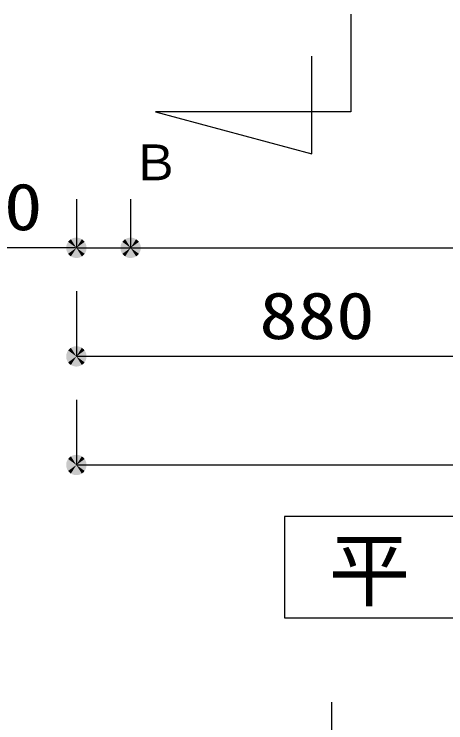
# Model space of a CAD drawing. Units: millimetres, scale not verified. Extents: x -22790 to 8910, y -6308 to 6308.
# Drawn here: x -6320 to -5525, y -1568 to -262 of the extents above; entities that cross this region are included whole.
import ezdxf
from ezdxf.enums import TextEntityAlignment as Align

# ---------------------------------------------------------------- set-up
doc = ezdxf.new("R2010")
doc.units = ezdxf.units.MM
doc.header["$LTSCALE"] = 30
doc.linetypes.add('CHAIN1', pattern=[8, 5, -1, 1, -1])
for name, color, linetype, lineweight in [('0-2_空気管', 3, 'Continuous', 25), ('0-5_機器', 3, 'Continuous', 25), ('1-4_00クル-フ-6寸法', 132, 'Continuous', 25)]:
    doc.layers.add(name, color=color, linetype=linetype, lineweight=lineweight)
doc.styles.add('ＭＳ ゴシック', font='')
doc.styles.get('ＭＳ ゴシック').set_extended_font_data('MS Gothic')

msp = doc.modelspace()

# ---------------------------------------------------------------- linework, layer by layer
at = {"layer": '0-2_空気管'}
for p, q in [((-5699.87, -262.17), (-5699.87, -442.17)), ((-5771.87, -519.34), (-5771.87, -339.34))]:
    msp.add_line(p, q, dxfattribs=at)
at = {"layer": '0-2_空気管', "linetype": 'CHAIN1'}
msp.add_line((-5735.8, -1529.73), (-5735.8, -1949.1), dxfattribs=at)
at = {"layer": '0-2_空気管'}
msp.add_lwpolyline([(-5699.87, -442.17), (-6059.87, -442.17), (-5771.87, -519.34)], dxfattribs=at)
at = {"layer": '0-5_機器'}
msp.add_lwpolyline([(-3792.7, -1374.03), (-3792.7, -1187.72), (-5822.03, -1187.72), (-5822.03, -1374.03)], close=True, dxfattribs=at)
at = {"layer": '1-4_00クル-フ-6寸法', "color": 4}
for p, q in [((-6205.8, -602.97), (-6205.8, -692.59)), ((-6105.8, -602.97), (-6105.8, -692.59)), ((-6105.8, -602.97), (-6105.8, -692.59)), ((-6207.3, -692.59), (-6468.51, -692.59)), ((-6205.8, -692.59), (-6105.8, -692.59)), ((-6105.8, -692.59), (-3705.8, -692.59)), ((-6205.8, -772.59), (-6205.8, -892.59)), ((-5325.8, -892.59), (-6205.8, -892.59)), ((-6205.8, -972.59), (-6205.8, -1092.59)), ((-6205.8, -1092.59), (-3605.8, -1092.59))]:
    msp.add_line(p, q, dxfattribs=at)
at = {"layer": '1-4_00クル-フ-6寸法'}
for points in [[(-6205.8, -692.59), (-6219.46, -679.75), (-6217.75, -678.14)], [(-6205.8, -692.59), (-6217.75, -678.14), (-6215.84, -676.76)], [(-6205.8, -692.59), (-6215.84, -676.76), (-6213.78, -675.62)], [(-6205.8, -692.59), (-6213.78, -675.62), (-6211.59, -674.75)], [(-6205.8, -692.59), (-6211.59, -674.75), (-6209.31, -674.17)], [(-6205.8, -692.59), (-6209.31, -674.17), (-6206.97, -673.87)], [(-6205.8, -692.59), (-6206.97, -673.87), (-6204.62, -673.87)], [(-6205.8, -692.59), (-6204.62, -673.87), (-6202.28, -674.17)], [(-6205.8, -692.59), (-6202.28, -674.17), (-6200, -674.75)], [(-6205.8, -692.59), (-6200, -674.75), (-6197.81, -675.62)], [(-6205.8, -692.59), (-6197.81, -675.62), (-6195.75, -676.76)], [(-6205.8, -692.59), (-6195.75, -676.76), (-6193.84, -678.14)], [(-6205.8, -692.59), (-6193.84, -678.14), (-6192.13, -679.75)], [(-6105.8, -692.59), (-6119.46, -679.75), (-6117.75, -678.14)], [(-6105.8, -692.59), (-6119.46, -679.75), (-6117.75, -678.14)], [(-6105.8, -692.59), (-6117.75, -678.14), (-6115.84, -676.76)], [(-6105.8, -692.59), (-6117.75, -678.14), (-6115.84, -676.76)], [(-6105.8, -692.59), (-6115.84, -676.76), (-6113.78, -675.62)], [(-6105.8, -692.59), (-6115.84, -676.76), (-6113.78, -675.62)], [(-6105.8, -692.59), (-6113.78, -675.62), (-6111.59, -674.75)], [(-6105.8, -692.59), (-6113.78, -675.62), (-6111.59, -674.75)], [(-6105.8, -692.59), (-6111.59, -674.75), (-6109.31, -674.17)], [(-6105.8, -692.59), (-6111.59, -674.75), (-6109.31, -674.17)], [(-6105.8, -692.59), (-6109.31, -674.17), (-6106.97, -673.87)], [(-6105.8, -692.59), (-6109.31, -674.17), (-6106.97, -673.87)], [(-6105.8, -692.59), (-6106.97, -673.87), (-6104.62, -673.87)], [(-6105.8, -692.59), (-6106.97, -673.87), (-6104.62, -673.87)], [(-6105.8, -692.59), (-6104.62, -673.87), (-6102.28, -674.17)], [(-6105.8, -692.59), (-6104.62, -673.87), (-6102.28, -674.17)], [(-6105.8, -692.59), (-6102.28, -674.17), (-6100, -674.75)], [(-6105.8, -692.59), (-6102.28, -674.17), (-6100, -674.75)], [(-6105.8, -692.59), (-6100, -674.75), (-6097.81, -675.62)], [(-6105.8, -692.59), (-6100, -674.75), (-6097.81, -675.62)], [(-6105.8, -692.59), (-6097.81, -675.62), (-6095.75, -676.76)], [(-6105.8, -692.59), (-6097.81, -675.62), (-6095.75, -676.76)], [(-6105.8, -692.59), (-6095.75, -676.76), (-6093.84, -678.14)], [(-6105.8, -692.59), (-6095.75, -676.76), (-6093.84, -678.14)], [(-6105.8, -692.59), (-6093.84, -678.14), (-6092.13, -679.75)], [(-6105.8, -692.59), (-6093.84, -678.14), (-6092.13, -679.75)], [(-6205.8, -692.59), (-6224.55, -692.59), (-6224.4, -690.24)], [(-6205.8, -692.59), (-6224.4, -690.24), (-6223.96, -687.92)], [(-6205.8, -692.59), (-6223.96, -687.92), (-6223.23, -685.68)], [(-6205.8, -692.59), (-6223.23, -685.68), (-6222.23, -683.55)], [(-6205.8, -692.59), (-6222.23, -683.55), (-6220.96, -681.57)], [(-6205.8, -692.59), (-6220.96, -681.57), (-6219.46, -679.75)], [(-6205.8, -692.59), (-6192.13, -679.75), (-6190.63, -681.57)], [(-6205.8, -692.59), (-6190.63, -681.57), (-6189.36, -683.55)], [(-6205.8, -692.59), (-6189.36, -683.55), (-6188.36, -685.68)], [(-6205.8, -692.59), (-6188.36, -685.68), (-6187.63, -687.92)], [(-6205.8, -692.59), (-6187.63, -687.92), (-6187.19, -690.24)], [(-6205.8, -692.59), (-6187.19, -690.24), (-6187.05, -692.59)], [(-6105.8, -692.59), (-6124.55, -692.59), (-6124.4, -690.24)], [(-6105.8, -692.59), (-6124.55, -692.59), (-6124.4, -690.24)], [(-6105.8, -692.59), (-6124.4, -690.24), (-6123.96, -687.92)], [(-6105.8, -692.59), (-6124.4, -690.24), (-6123.96, -687.92)], [(-6105.8, -692.59), (-6123.96, -687.92), (-6123.23, -685.68)], [(-6105.8, -692.59), (-6123.96, -687.92), (-6123.23, -685.68)], [(-6105.8, -692.59), (-6123.23, -685.68), (-6122.23, -683.55)], [(-6105.8, -692.59), (-6123.23, -685.68), (-6122.23, -683.55)], [(-6105.8, -692.59), (-6122.23, -683.55), (-6120.96, -681.57)], [(-6105.8, -692.59), (-6122.23, -683.55), (-6120.96, -681.57)], [(-6105.8, -692.59), (-6120.96, -681.57), (-6119.46, -679.75)], [(-6105.8, -692.59), (-6120.96, -681.57), (-6119.46, -679.75)], [(-6105.8, -692.59), (-6092.13, -679.75), (-6090.63, -681.57)], [(-6105.8, -692.59), (-6092.13, -679.75), (-6090.63, -681.57)], [(-6105.8, -692.59), (-6090.63, -681.57), (-6089.36, -683.55)], [(-6105.8, -692.59), (-6090.63, -681.57), (-6089.36, -683.55)], [(-6105.8, -692.59), (-6089.36, -683.55), (-6088.36, -685.68)], [(-6105.8, -692.59), (-6089.36, -683.55), (-6088.36, -685.68)], [(-6105.8, -692.59), (-6088.36, -685.68), (-6087.63, -687.92)], [(-6105.8, -692.59), (-6088.36, -685.68), (-6087.63, -687.92)], [(-6105.8, -692.59), (-6087.63, -687.92), (-6087.19, -690.24)], [(-6105.8, -692.59), (-6087.63, -687.92), (-6087.19, -690.24)], [(-6105.8, -692.59), (-6087.19, -690.24), (-6087.05, -692.59)], [(-6105.8, -692.59), (-6087.19, -690.24), (-6087.05, -692.59)], [(-6205.8, -692.59), (-6224.4, -694.94), (-6224.55, -692.59)], [(-6205.8, -692.59), (-6223.96, -697.25), (-6224.4, -694.94)], [(-6205.8, -692.59), (-6223.23, -699.49), (-6223.96, -697.25)], [(-6205.8, -692.59), (-6222.23, -701.62), (-6223.23, -699.49)], [(-6205.8, -692.59), (-6220.96, -703.61), (-6222.23, -701.62)], [(-6205.8, -692.59), (-6219.46, -705.42), (-6220.96, -703.61)], [(-6205.8, -692.59), (-6217.75, -707.03), (-6219.46, -705.42)], [(-6205.8, -692.59), (-6215.84, -708.42), (-6217.75, -707.03)], [(-6205.8, -692.59), (-6213.78, -709.55), (-6215.84, -708.42)], [(-6205.8, -692.59), (-6211.59, -710.42), (-6213.78, -709.55)], [(-6205.8, -692.59), (-6209.31, -711), (-6211.59, -710.42)], [(-6205.8, -692.59), (-6206.97, -711.3), (-6209.31, -711)], [(-6205.8, -692.59), (-6204.62, -711.3), (-6206.97, -711.3)], [(-6205.8, -692.59), (-6202.28, -711), (-6204.62, -711.3)], [(-6205.8, -692.59), (-6200, -710.42), (-6202.28, -711)], [(-6205.8, -692.59), (-6197.81, -709.55), (-6200, -710.42)], [(-6205.8, -692.59), (-6195.75, -708.42), (-6197.81, -709.55)], [(-6205.8, -692.59), (-6193.84, -707.03), (-6195.75, -708.42)], [(-6205.8, -692.59), (-6192.13, -705.42), (-6193.84, -707.03)], [(-6205.8, -692.59), (-6190.63, -703.61), (-6192.13, -705.42)], [(-6205.8, -692.59), (-6189.36, -701.62), (-6190.63, -703.61)], [(-6205.8, -692.59), (-6188.36, -699.49), (-6189.36, -701.62)], [(-6205.8, -692.59), (-6187.63, -697.25), (-6188.36, -699.49)], [(-6205.8, -692.59), (-6187.19, -694.94), (-6187.63, -697.25)], [(-6205.8, -692.59), (-6187.05, -692.59), (-6187.19, -694.94)], [(-6105.8, -692.59), (-6124.4, -694.94), (-6124.55, -692.59)], [(-6105.8, -692.59), (-6124.4, -694.94), (-6124.55, -692.59)], [(-6105.8, -692.59), (-6123.96, -697.25), (-6124.4, -694.94)], [(-6105.8, -692.59), (-6123.96, -697.25), (-6124.4, -694.94)], [(-6105.8, -692.59), (-6123.23, -699.49), (-6123.96, -697.25)], [(-6105.8, -692.59), (-6123.23, -699.49), (-6123.96, -697.25)], [(-6105.8, -692.59), (-6122.23, -701.62), (-6123.23, -699.49)], [(-6105.8, -692.59), (-6122.23, -701.62), (-6123.23, -699.49)], [(-6105.8, -692.59), (-6120.96, -703.61), (-6122.23, -701.62)], [(-6105.8, -692.59), (-6120.96, -703.61), (-6122.23, -701.62)], [(-6105.8, -692.59), (-6119.46, -705.42), (-6120.96, -703.61)], [(-6105.8, -692.59), (-6119.46, -705.42), (-6120.96, -703.61)], [(-6105.8, -692.59), (-6117.75, -707.03), (-6119.46, -705.42)], [(-6105.8, -692.59), (-6117.75, -707.03), (-6119.46, -705.42)], [(-6105.8, -692.59), (-6115.84, -708.42), (-6117.75, -707.03)], [(-6105.8, -692.59), (-6115.84, -708.42), (-6117.75, -707.03)], [(-6105.8, -692.59), (-6113.78, -709.55), (-6115.84, -708.42)], [(-6105.8, -692.59), (-6113.78, -709.55), (-6115.84, -708.42)], [(-6105.8, -692.59), (-6111.59, -710.42), (-6113.78, -709.55)], [(-6105.8, -692.59), (-6111.59, -710.42), (-6113.78, -709.55)], [(-6105.8, -692.59), (-6109.31, -711), (-6111.59, -710.42)], [(-6105.8, -692.59), (-6109.31, -711), (-6111.59, -710.42)], [(-6105.8, -692.59), (-6106.97, -711.3), (-6109.31, -711)], [(-6105.8, -692.59), (-6106.97, -711.3), (-6109.31, -711)], [(-6105.8, -692.59), (-6104.62, -711.3), (-6106.97, -711.3)], [(-6105.8, -692.59), (-6104.62, -711.3), (-6106.97, -711.3)], [(-6105.8, -692.59), (-6102.28, -711), (-6104.62, -711.3)], [(-6105.8, -692.59), (-6100, -710.42), (-6102.28, -711)], [(-6105.8, -692.59), (-6097.81, -709.55), (-6100, -710.42)], [(-6105.8, -692.59), (-6095.75, -708.42), (-6097.81, -709.55)], [(-6105.8, -692.59), (-6093.84, -707.03), (-6095.75, -708.42)], [(-6105.8, -692.59), (-6092.13, -705.42), (-6093.84, -707.03)], [(-6105.8, -692.59), (-6090.63, -703.61), (-6092.13, -705.42)], [(-6105.8, -692.59), (-6089.36, -701.62), (-6090.63, -703.61)], [(-6105.8, -692.59), (-6088.36, -699.49), (-6089.36, -701.62)], [(-6105.8, -692.59), (-6087.63, -697.25), (-6088.36, -699.49)], [(-6105.8, -692.59), (-6087.19, -694.94), (-6087.63, -697.25)], [(-6105.8, -692.59), (-6087.05, -692.59), (-6087.19, -694.94)], [(-6105.8, -692.59), (-6102.28, -711), (-6104.62, -711.3)], [(-6105.8, -692.59), (-6100, -710.42), (-6102.28, -711)], [(-6105.8, -692.59), (-6097.81, -709.55), (-6100, -710.42)], [(-6105.8, -692.59), (-6095.75, -708.42), (-6097.81, -709.55)], [(-6105.8, -692.59), (-6093.84, -707.03), (-6095.75, -708.42)], [(-6105.8, -692.59), (-6092.13, -705.42), (-6093.84, -707.03)], [(-6105.8, -692.59), (-6090.63, -703.61), (-6092.13, -705.42)], [(-6105.8, -692.59), (-6089.36, -701.62), (-6090.63, -703.61)], [(-6105.8, -692.59), (-6088.36, -699.49), (-6089.36, -701.62)], [(-6105.8, -692.59), (-6087.63, -697.25), (-6088.36, -699.49)], [(-6105.8, -692.59), (-6087.19, -694.94), (-6087.63, -697.25)], [(-6105.8, -692.59), (-6087.05, -692.59), (-6087.19, -694.94)], [(-6205.8, -892.59), (-6211.59, -874.75), (-6209.31, -874.17)], [(-6205.8, -892.59), (-6209.31, -874.17), (-6206.97, -873.87)], [(-6205.8, -892.59), (-6206.97, -873.87), (-6204.62, -873.87)], [(-6205.8, -892.59), (-6204.62, -873.87), (-6202.28, -874.17)], [(-6205.8, -892.59), (-6202.28, -874.17), (-6200, -874.75)], [(-6205.8, -892.59), (-6223.96, -887.92), (-6223.23, -885.68)], [(-6205.8, -892.59), (-6223.23, -885.68), (-6222.23, -883.55)], [(-6205.8, -892.59), (-6222.23, -883.55), (-6220.96, -881.57)], [(-6205.8, -892.59), (-6220.96, -881.57), (-6219.46, -879.75)], [(-6205.8, -892.59), (-6219.46, -879.75), (-6217.75, -878.14)], [(-6205.8, -892.59), (-6217.75, -878.14), (-6215.84, -876.76)], [(-6205.8, -892.59), (-6215.84, -876.76), (-6213.78, -875.62)], [(-6205.8, -892.59), (-6213.78, -875.62), (-6211.59, -874.75)], [(-6205.8, -892.59), (-6200, -874.75), (-6197.81, -875.62)], [(-6205.8, -892.59), (-6197.81, -875.62), (-6195.75, -876.76)], [(-6205.8, -892.59), (-6195.75, -876.76), (-6193.84, -878.14)], [(-6205.8, -892.59), (-6193.84, -878.14), (-6192.13, -879.75)], [(-6205.8, -892.59), (-6192.13, -879.75), (-6190.63, -881.57)], [(-6205.8, -892.59), (-6190.63, -881.57), (-6189.36, -883.55)], [(-6205.8, -892.59), (-6189.36, -883.55), (-6188.36, -885.68)], [(-6205.8, -892.59), (-6188.36, -885.68), (-6187.63, -887.92)], [(-6205.8, -892.59), (-6224.55, -892.59), (-6224.4, -890.24)], [(-6205.8, -892.59), (-6224.4, -894.94), (-6224.55, -892.59)], [(-6205.8, -892.59), (-6224.4, -890.24), (-6223.96, -887.92)], [(-6205.8, -892.59), (-6223.96, -897.25), (-6224.4, -894.94)], [(-6205.8, -892.59), (-6223.23, -899.49), (-6223.96, -897.25)], [(-6205.8, -892.59), (-6222.23, -901.62), (-6223.23, -899.49)], [(-6205.8, -892.59), (-6220.96, -903.61), (-6222.23, -901.62)], [(-6205.8, -892.59), (-6219.46, -905.42), (-6220.96, -903.61)], [(-6205.8, -892.59), (-6217.75, -907.03), (-6219.46, -905.42)], [(-6205.8, -892.59), (-6215.84, -908.42), (-6217.75, -907.03)], [(-6205.8, -892.59), (-6213.78, -909.55), (-6215.84, -908.42)], [(-6205.8, -892.59), (-6211.59, -910.42), (-6213.78, -909.55)], [(-6205.8, -892.59), (-6209.31, -911), (-6211.59, -910.42)], [(-6205.8, -892.59), (-6206.97, -911.3), (-6209.31, -911)], [(-6205.8, -892.59), (-6204.62, -911.3), (-6206.97, -911.3)], [(-6205.8, -892.59), (-6187.63, -887.92), (-6187.19, -890.24)], [(-6205.8, -892.59), (-6187.19, -890.24), (-6187.05, -892.59)], [(-6205.8, -892.59), (-6202.28, -911), (-6204.62, -911.3)], [(-6205.8, -892.59), (-6200, -910.42), (-6202.28, -911)], [(-6205.8, -892.59), (-6197.81, -909.55), (-6200, -910.42)], [(-6205.8, -892.59), (-6195.75, -908.42), (-6197.81, -909.55)], [(-6205.8, -892.59), (-6193.84, -907.03), (-6195.75, -908.42)], [(-6205.8, -892.59), (-6192.13, -905.42), (-6193.84, -907.03)], [(-6205.8, -892.59), (-6190.63, -903.61), (-6192.13, -905.42)], [(-6205.8, -892.59), (-6189.36, -901.62), (-6190.63, -903.61)], [(-6205.8, -892.59), (-6188.36, -899.49), (-6189.36, -901.62)], [(-6205.8, -892.59), (-6187.63, -897.25), (-6188.36, -899.49)], [(-6205.8, -892.59), (-6187.19, -894.94), (-6187.63, -897.25)], [(-6205.8, -892.59), (-6187.05, -892.59), (-6187.19, -894.94)], [(-6205.8, -1092.59), (-6222.23, -1083.55), (-6220.96, -1081.57)], [(-6205.8, -1092.59), (-6220.96, -1081.57), (-6219.46, -1079.75)], [(-6205.8, -1092.59), (-6219.46, -1079.75), (-6217.75, -1078.14)], [(-6205.8, -1092.59), (-6217.75, -1078.14), (-6215.84, -1076.76)], [(-6205.8, -1092.59), (-6215.84, -1076.76), (-6213.78, -1075.62)], [(-6205.8, -1092.59), (-6213.78, -1075.62), (-6211.59, -1074.75)], [(-6205.8, -1092.59), (-6211.59, -1074.75), (-6209.31, -1074.17)], [(-6205.8, -1092.59), (-6209.31, -1074.17), (-6206.97, -1073.87)], [(-6205.8, -1092.59), (-6206.97, -1073.87), (-6204.62, -1073.87)], [(-6205.8, -1092.59), (-6204.62, -1073.87), (-6202.28, -1074.17)], [(-6205.8, -1092.59), (-6202.28, -1074.17), (-6200, -1074.75)], [(-6205.8, -1092.59), (-6200, -1074.75), (-6197.81, -1075.62)], [(-6205.8, -1092.59), (-6197.81, -1075.62), (-6195.75, -1076.76)], [(-6205.8, -1092.59), (-6195.75, -1076.76), (-6193.84, -1078.14)], [(-6205.8, -1092.59), (-6193.84, -1078.14), (-6192.13, -1079.75)], [(-6205.8, -1092.59), (-6192.13, -1079.75), (-6190.63, -1081.57)], [(-6205.8, -1092.59), (-6190.63, -1081.57), (-6189.36, -1083.55)], [(-6205.8, -1092.59), (-6224.55, -1092.59), (-6224.4, -1090.24)], [(-6205.8, -1092.59), (-6224.4, -1094.94), (-6224.55, -1092.59)], [(-6205.8, -1092.59), (-6224.4, -1090.24), (-6223.96, -1087.92)], [(-6205.8, -1092.59), (-6223.96, -1097.25), (-6224.4, -1094.94)], [(-6205.8, -1092.59), (-6223.96, -1087.92), (-6223.23, -1085.68)], [(-6205.8, -1092.59), (-6223.23, -1099.49), (-6223.96, -1097.25)], [(-6205.8, -1092.59), (-6223.23, -1085.68), (-6222.23, -1083.55)], [(-6205.8, -1092.59), (-6222.23, -1101.62), (-6223.23, -1099.49)], [(-6205.8, -1092.59), (-6220.96, -1103.61), (-6222.23, -1101.62)], [(-6205.8, -1092.59), (-6219.46, -1105.42), (-6220.96, -1103.61)], [(-6205.8, -1092.59), (-6217.75, -1107.03), (-6219.46, -1105.42)], [(-6205.8, -1092.59), (-6215.84, -1108.42), (-6217.75, -1107.03)], [(-6205.8, -1092.59), (-6213.78, -1109.55), (-6215.84, -1108.42)], [(-6205.8, -1092.59), (-6211.59, -1110.42), (-6213.78, -1109.55)], [(-6205.8, -1092.59), (-6209.31, -1111), (-6211.59, -1110.42)], [(-6205.8, -1092.59), (-6206.97, -1111.3), (-6209.31, -1111)], [(-6205.8, -1092.59), (-6204.62, -1111.3), (-6206.97, -1111.3)], [(-6205.8, -1092.59), (-6189.36, -1083.55), (-6188.36, -1085.68)], [(-6205.8, -1092.59), (-6188.36, -1085.68), (-6187.63, -1087.92)], [(-6205.8, -1092.59), (-6187.63, -1087.92), (-6187.19, -1090.24)], [(-6205.8, -1092.59), (-6187.19, -1090.24), (-6187.05, -1092.59)], [(-6205.8, -1092.59), (-6202.28, -1111), (-6204.62, -1111.3)], [(-6205.8, -1092.59), (-6200, -1110.42), (-6202.28, -1111)], [(-6205.8, -1092.59), (-6197.81, -1109.55), (-6200, -1110.42)], [(-6205.8, -1092.59), (-6195.75, -1108.42), (-6197.81, -1109.55)], [(-6205.8, -1092.59), (-6193.84, -1107.03), (-6195.75, -1108.42)], [(-6205.8, -1092.59), (-6192.13, -1105.42), (-6193.84, -1107.03)], [(-6205.8, -1092.59), (-6190.63, -1103.61), (-6192.13, -1105.42)], [(-6205.8, -1092.59), (-6189.36, -1101.62), (-6190.63, -1103.61)], [(-6205.8, -1092.59), (-6188.36, -1099.49), (-6189.36, -1101.62)], [(-6205.8, -1092.59), (-6187.63, -1097.25), (-6188.36, -1099.49)], [(-6205.8, -1092.59), (-6187.19, -1094.94), (-6187.63, -1097.25)], [(-6205.8, -1092.59), (-6187.05, -1092.59), (-6187.19, -1094.94)]]:
    msp.add_solid(points, dxfattribs=at)

# ---------------------------------------------------------------- texts
at = {"layer": '0-2_空気管', "color": 4, "style": 'ＭＳ ゴシック'}
msp.add_text('Ｂ', height=65.98, dxfattribs=at).set_placement((-6105.13, -588.02), align=Align.BOTTOM_LEFT)
at = {"layer": '0-5_機器', "color": 4, "style": 'ＭＳ ゴシック'}
msp.add_text('平\u3000面\u3000図', height=110, dxfattribs=at).set_placement((-5740.79, -1374), align=Align.BOTTOM_LEFT)
at = {"layer": '1-4_00クル-フ-6寸法', "color": 3, "style": 'ＭＳ ゴシック', "width": 1.2}
for s, p in [('100', (-6480.57, -686.23)), ('880', (-5868.65, -886.74))]:
    msp.add_text(s, height=86.66, dxfattribs=at).set_placement(p, align=Align.BOTTOM_LEFT)

doc.saveas('drawing.dxf')
